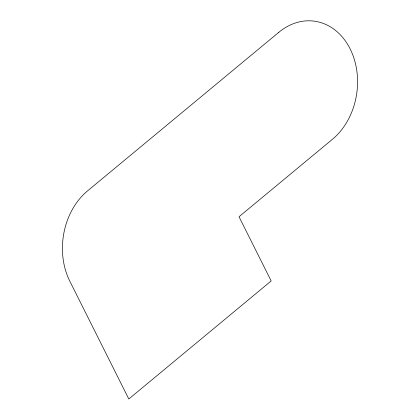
<?xml version="1.0" encoding="UTF-8"?>
<svg xmlns="http://www.w3.org/2000/svg" width="420" height="420" viewBox="0 0 420 420"><rect width="100%" height="100%" fill="white"/><g stroke="black" fill="none" stroke-linecap="round" stroke-linejoin="round"><path stroke-width="0.63" d="M278.854 32.277L87.559 190.895A65.2 51.665 -82.4 0 0 69.867 281.29L128.814 399L271.168 280.959L239.017 216.752L332.441 139.288A65.2 51.665 -82.4 0 0 350.133 48.893A65.2 51.665 -82.4 0 0 278.854 32.277"/></g></svg>
